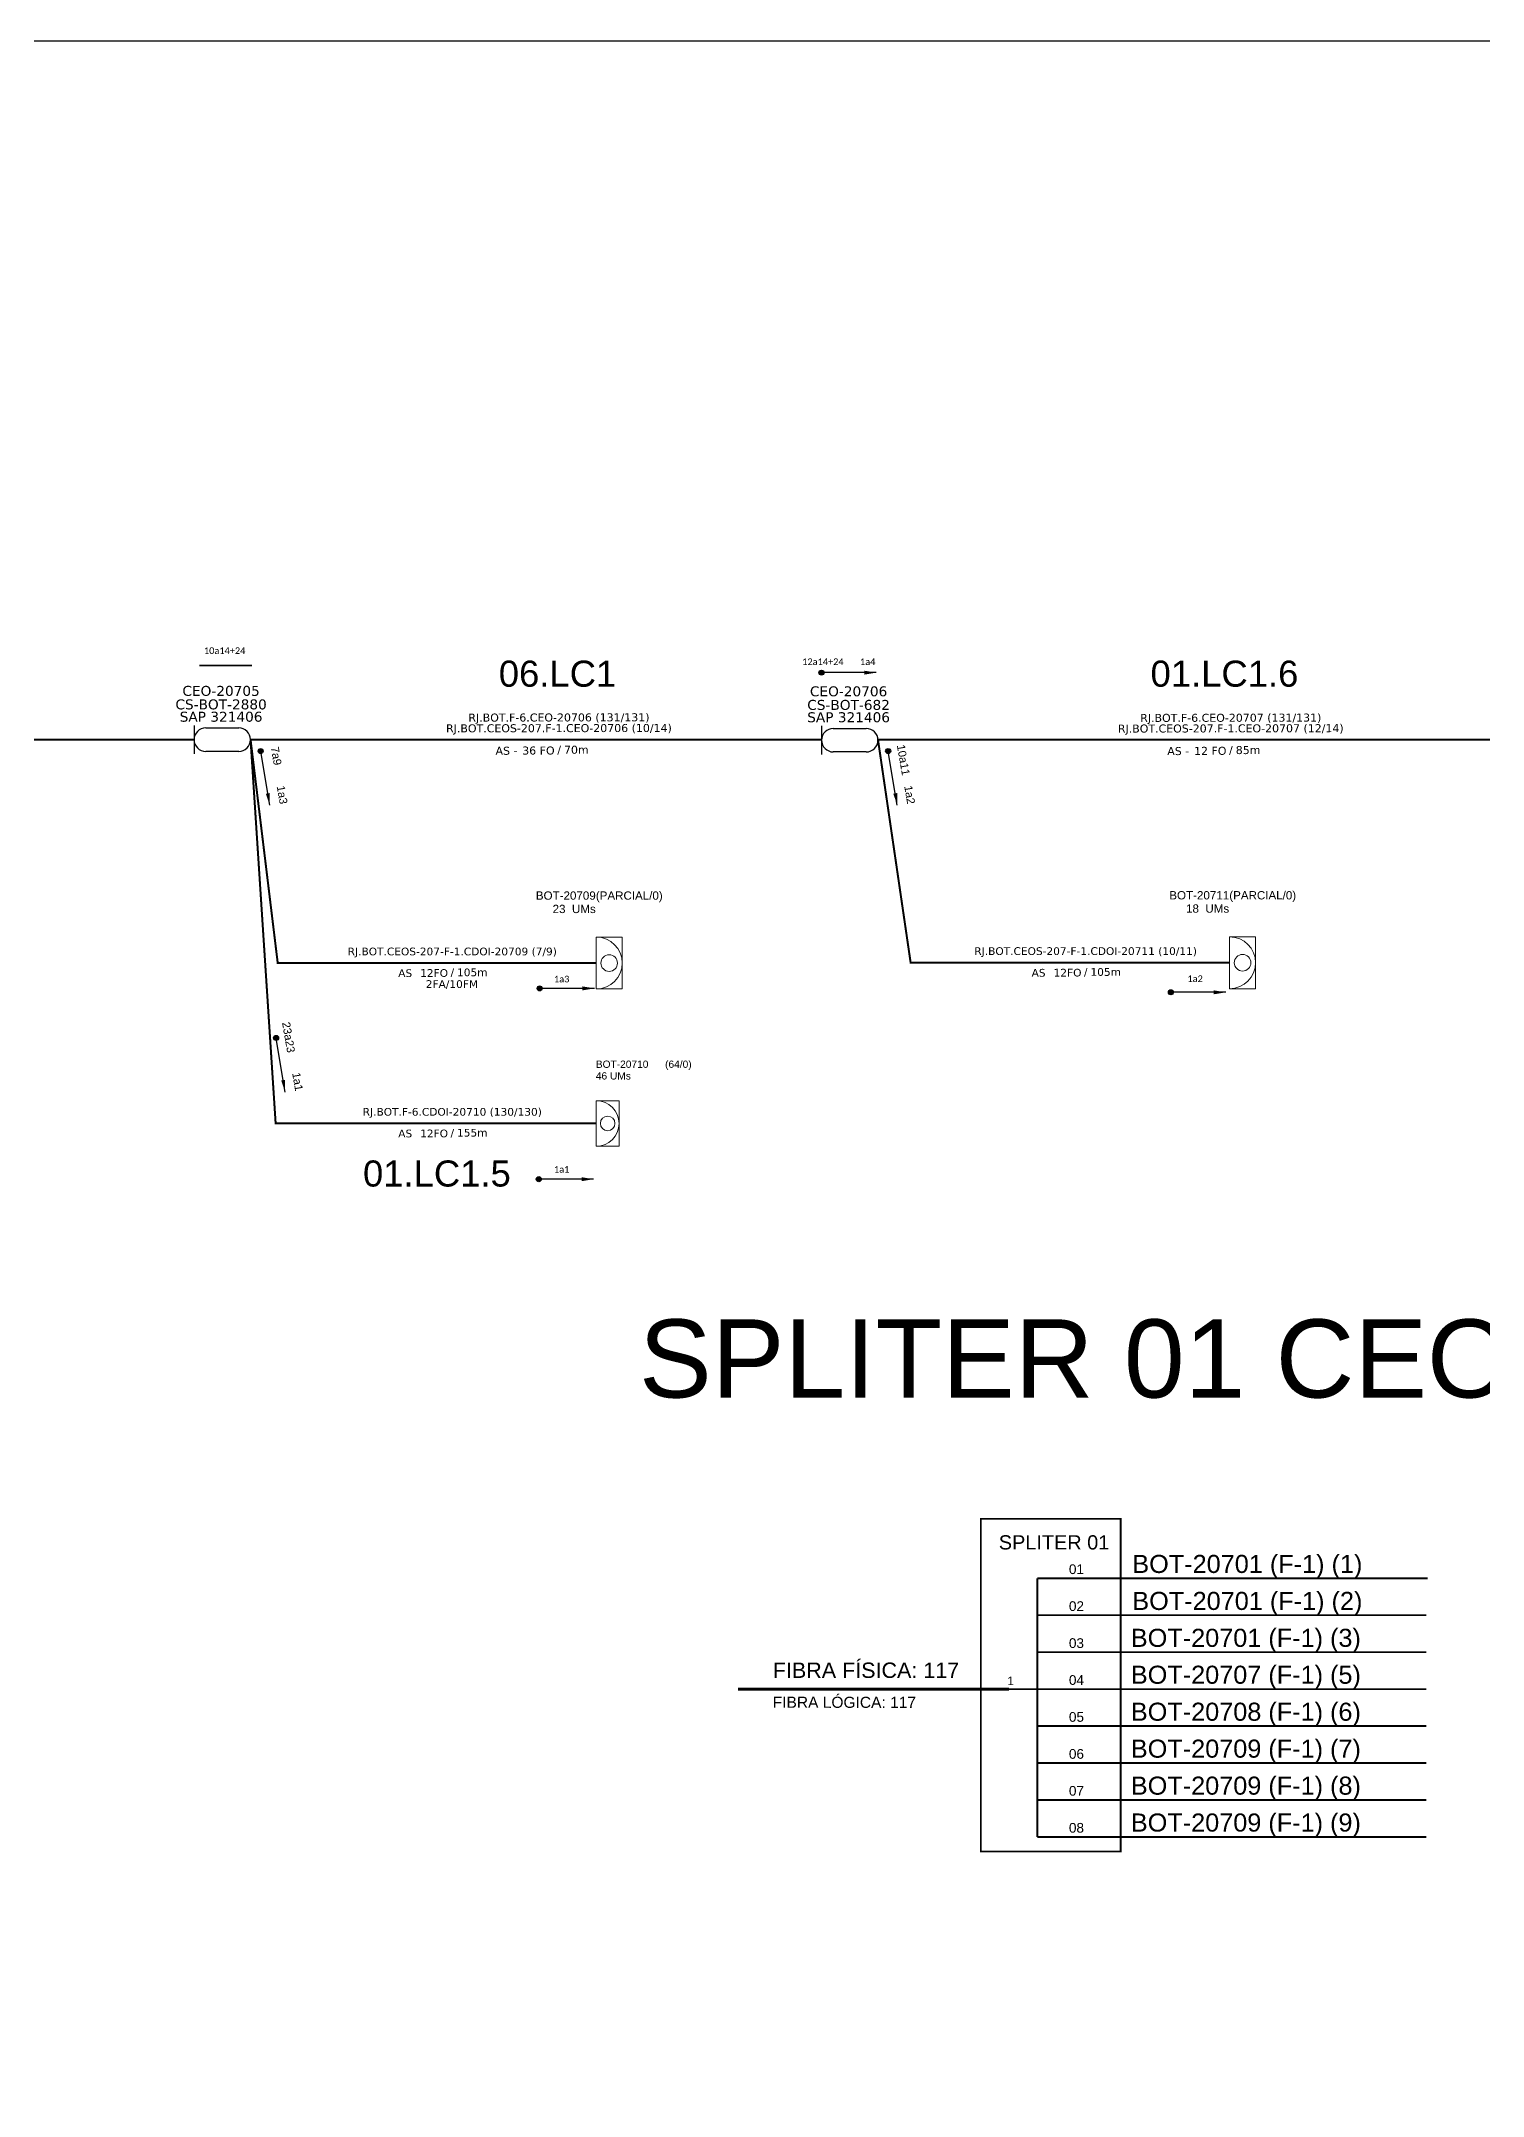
# Model space of a CAD drawing. Header units: inches. Extents: x 21510 to 26976, y 7127 to 12274.
# Drawn here: x 25461.8 to 25656, y 11997.3 to 12274 of the extents above; entities that cross this region are included whole.
import ezdxf
from ezdxf.enums import TextEntityAlignment as Align

# ---------------------------------------------------------------- set-up
doc = ezdxf.new("R2010")
doc.units = ezdxf.units.IN
doc.header["$LTSCALE"] = 0.5
for name, color, linetype, lineweight in [("20.0-LEGENDA DOS CDO'S", 1, 'Continuous', 0), ('20.1-CDO_INTERIOR', 1, 'Continuous', 0), ('40.1-ETIQUETAS', 1, 'Continuous', 20)]:
    doc.layers.add(name, color=color, linetype=linetype, lineweight=lineweight)
for name, color, linetype in [('20.5-CEO', 1, 'Continuous'), ('CAP a instalar', 1, 'Continuous'), ('Seta indicação do cabo', 7, 'Continuous'), ('texto', 255, 'Continuous')]:
    doc.layers.add(name, color=color, linetype=linetype)
doc.styles.add('ARIAL', font='arial.ttf')
doc.styles.add('siredit', font='verdana.ttf')
doc.styles.get("Standard").update_dxf_attribs({"font": 'arial.ttf'})
doc.linetypes.add('FENCELINE1', pattern='A,0.25,-0.1,[133,ltypeshp.shx,S=0.1,R=0,X=-0.1,Y=0],-0.1,1', length=1.45)
doc.dimstyles.new('CC', dxfattribs={"dimtxt": 1, "dimasz": 2, "dimexe": 0.18, "dimexo": 0.0625, "dimgap": 0.09, "dimtad": 0, "dimdec": 0, "dimrnd": 1, "dimzin": 0, "dimdsep": 46, "dimtxsty": 'siredit', "dimblk": 'NONE', "dimcen": 0, "dimse1": 1, "dimse2": 1, "dimsd1": 1, "dimsd2": 1, "dimclrt": 7, "dimadec": 0, "dimazin": 0, "dimtfac": 1, "dimtdec": 0, "dimtofl": 0, "dimtmove": 0, "dimatfit": 3, "dimfxl": 0, "dimtolj": 1, "dimtzin": 0, "dimarcsym": 0})

# ---------------------------------------------------------------- blocks, each defined once
blk = doc.blocks.new('ETIQUETA_RS5F')
at = {"layer": '40.1-ETIQUETAS', "color": 0, "style": 'siredit'}
blk.add_text('/', height=1.5, dxfattribs=at).set_placement((1.55, -1.95), align=Align.MIDDLE_RIGHT)
for tag, p in [('ETIQUETA_R_PRIMARIA', (1.18, 4.1)), ('ETIQUETA_R_SECUNDARIA', (1.18, 2.1)), ('F_ATIVAS/F_MORTAS', (1.11, -4.24))]:
    blk.add_attdef(tag, text='', height=1.5, dxfattribs=at).set_placement(p, align=Align.MIDDLE_CENTER)
for tag, p in [('TIPO_CABO', (-6.62, -2.12)), ('CAP_CABO', (0.37, -2.09))]:
    blk.add_attdef(tag, text='', height=1.5, dxfattribs=at).set_placement(p, align=Align.MIDDLE_RIGHT)
blk.add_attdef('METROS', text='', height=1.5, dxfattribs=at).set_placement((2.11, -1.95), align=Align.MIDDLE_LEFT)
for tag, p in [('FUSÃO_1', (0.82, -8.39)), ('FUSÃO_2', (0.82, -10.6)), ('FUSÃO_3', (0.82, -12.93)), ('FUSÃO_4', (0.82, -15.14)), ('FUSÃO_5', (0.82, -17.16))]:
    blk.add_attdef(tag, text='', height=1.5, dxfattribs=at).set_placement(p, align=Align.CENTER)
blk = doc.blocks.new('_None')
blk = doc.blocks.new('CDOI_INT')
at = {"layer": '20.1-CDO_INTERIOR', "color": 0, "lineweight": 18}
blk.add_lwpolyline([(4.25, -4.25), (4.25, 4.25), (0, 4.25), (0, -4.25)], close=True, dxfattribs=at)
blk.add_circle((2.12, 0), 1.36, dxfattribs=at)
blk.add_arc((0, 0), 4.25, 270, 90, dxfattribs=at)
at = {"layer": "20.0-LEGENDA DOS CDO'S", "color": 0, "style": 'ARIAL'}
for tag, p in [('CDO_N', (-0.08, 10.38)), ('SPLITER_1', (21.18, 10.38)), ('SAP', (-0.08, 6.23)), ('SURVEY', (-0.08, 8.2)), ('SPLITER_2', (21.19, 8.68)), ('1:XX', (5.94, -2.22)), ('UMS', (5.94, -4.24))]:
    blk.add_attdef(tag, p, '', height=1.36, dxfattribs=at)
blk.add_attdef('FIBRAS_UTILIZADAS', text='', height=1.36, dxfattribs=at).set_placement((15.34, 10.38), align=Align.CENTER)
blk = doc.blocks.new('SETA 2')
at = {"layer": 'Seta indicação do cabo'}
h = blk.add_hatch(color=256, dxfattribs=at)
h.dxf.hatch_style = 1
h.paths.add_polyline_path([(348.974, 271.648, 1), (348.848, 271.648, 1)])
blk.add_circle((348.911, 271.648), 0.0626, dxfattribs=at)
blk.add_leader([(350.279, 271.648), (348.974, 271.648)], dimstyle='CC', override={"dimasz": 0.3}, dxfattribs=at)

msp = doc.modelspace()

# ---------------------------------------------------------------- linework, layer by layer
msp.add_lwpolyline([(25027.69, 11679.98), (25866.25, 11679.98), (25866.25, 12273.98), (25027.69, 12273.98), (25027.69, 11679.98)])
at = {"const_width": 0.252}
msp.add_lwpolyline([(25588.35, 12075.01), (25607.19, 12075.01), (25607.19, 12030.22), (25588.35, 12030.22)], close=True, dxfattribs=at)
for points in [[(25595.96, 12067), (25648.56, 12067)], [(25595.96, 12067), (25595.96, 12067), (25595.96, 12032.18)], [(25595.96, 12067), (25648.56, 12067)], [(25595.96, 12062.03), (25648.36, 12062.03)], [(25595.96, 12057.05), (25648.36, 12057.05)], [(25592.16, 12052.08), (25595.96, 12052.08)], [(25595.96, 12052.08), (25648.36, 12052.08)], [(25595.96, 12047.11), (25648.36, 12047.11)], [(25595.96, 12042.13), (25648.36, 12042.13)], [(25595.96, 12037.16), (25648.36, 12037.16)], [(25595.96, 12032.18), (25648.36, 12032.18)]]:
    msp.add_lwpolyline(points, dxfattribs=at)
at = {"color": 1, "const_width": 0.421}
msp.add_lwpolyline([(25592.16, 12052.08), (25555.66, 12052.08)], dxfattribs=at)
at = {"layer": '20.5-CEO', "color": 0}
for p, q in [((25483.95, 12181.5), (25488.39, 12181.5)), ((25568.48, 12181.43), (25572.92, 12181.43)), ((25488.39, 12178.33), (25483.95, 12178.33)), ((25572.92, 12178.26), (25568.48, 12178.26))]:
    msp.add_line(p, q, dxfattribs=at)
for points in [[(25482.37, 12181.83), (25482.37, 12178.01)], [(25566.89, 12181.76), (25566.89, 12177.94)]]:
    msp.add_lwpolyline(points, dxfattribs=at)
for centre, start, end in [((25483.95, 12179.92), 90, 270), ((25488.39, 12179.92), 270, 90), ((25568.48, 12179.85), 90, 270), ((25572.92, 12179.85), 270, 90)]:
    msp.add_arc(centre, 1.58, start, end, dxfattribs=at)
at = {"layer": 'CAP a instalar', "color": 0, "ltscale": 30, "const_width": 0.27}
for points in [[(25394.14, 12179.92), (25435.76, 12179.92), (25482.37, 12179.92)], [(25489.98, 12179.92), (25528.5, 12179.91), (25558.45, 12179.91)], [(25536.55, 12128.24), (25493.36, 12128.24), (25489.98, 12179.92)], [(25558.45, 12179.91), (25566.9, 12179.91)], [(25574.5, 12179.92), (25618.07, 12179.92)], [(25618.07, 12179.92), (25661.85, 12179.92)]]:
    msp.add_lwpolyline(points, dxfattribs=at)
at = {"layer": 'CAP a instalar', "color": 8, "ltscale": 30, "const_width": 0.27}
for points in [[(25536.55, 12149.84), (25493.64, 12149.84), (25489.98, 12179.92)], [(25621.87, 12149.88), (25578.9, 12149.88), (25574.51, 12179.85)]]:
    msp.add_lwpolyline(points, dxfattribs=at)

# ---------------------------------------------------------------- block references
at = {"xscale": 5.403247779897036, "yscale": 5.403247779897036, "zscale": 5.403247779897036}
for p in [(23681.62, 10721.16), (23643.67, 10678.65), (23728.7, 10678.12), (23643.55, 10652.96)]:
    msp.add_blockref('SETA 2', p, dxfattribs=at)
at = {"xscale": 5.403247779897036, "yscale": 5.403247779897036, "zscale": 5.403247779897036, "rotation": 279.5330343062151}
for p in [(23731.6, 13794.51), (23816.13, 13794.51), (23733.67, 13755.89)]:
    msp.add_blockref('SETA 2', p, dxfattribs=at)
at = {"layer": "20.0-LEGENDA DOS CDO'S", "color": 0}
ref = msp.add_blockref('ETIQUETA_RS5F', (25621.17, 12179.92), dxfattribs=dict(at, xscale=0.7184021230562313, yscale=0.7184021230562313, zscale=0.7184021230562313, rotation=0.1179917413874841))
ref.add_attrib('ETIQUETA_R_PRIMARIA', 'RJ.BOT.F-6.CEO-20707 (131/131)', dxfattribs={"layer": '40.1-ETIQUETAS', "color": 0, "height": 1.0776, "rotation": 0.118, "style": 'siredit'}).set_placement((25622.02, 12182.87), align=Align.MIDDLE_CENTER)
ref.add_attrib('ETIQUETA_R_SECUNDARIA', 'RJ.BOT.CEOS-207.F-1.CEO-20707 (12/14)', dxfattribs={"layer": '40.1-ETIQUETAS', "color": 0, "height": 1.0776, "rotation": 0.118, "style": 'siredit'}).set_placement((25622.02, 12181.44), align=Align.MIDDLE_CENTER)
ref.add_attrib('TIPO_CABO', 'AS -', dxfattribs={"layer": '40.1-ETIQUETAS', "color": 0, "height": 1.078, "rotation": 0.118, "style": 'siredit'}).set_placement((25616.42, 12178.39), align=Align.MIDDLE_RIGHT)
ref.add_attrib('CAP_CABO', '12 FO', dxfattribs={"layer": '40.1-ETIQUETAS', "color": 0, "height": 1.078, "rotation": 0.118, "style": 'siredit'}).set_placement((25621.44, 12178.42), align=Align.MIDDLE_RIGHT)
ref.add_attrib('METROS', '85m', dxfattribs={"layer": '40.1-ETIQUETAS', "color": 0, "height": 1.078, "rotation": 0.118, "style": 'siredit'}).set_placement((25622.69, 12178.52), align=Align.MIDDLE_LEFT)
at = {"layer": '20.1-CDO_INTERIOR', "color": 8, "ltscale": 11}
ref = msp.add_blockref('CDOI_INT', (25536.55, 12149.84), dxfattribs=dict(at, xscale=0.8216651555577174, yscale=0.8216651555577174, zscale=0.8216651555577174))
ref.add_attrib('CDO_N', 'BOT-20709', dxfattribs={"layer": "20.0-LEGENDA DOS CDO'S", "color": 8, "height": 1.118, "style": 'ARIAL'}).set_placement((25536.48, 12158.37), align=Align.RIGHT)
ref.add_attrib('FIBRAS_UTILIZADAS', '    (PARCIAL/0)', dxfattribs={"layer": "20.0-LEGENDA DOS CDO'S", "color": 8, "height": 1.1155, "style": 'ARIAL'}).set_placement((25540.13, 12158.37), align=Align.CENTER)
ref.add_attrib('SURVEY', '23  UMs', dxfattribs={"layer": "20.0-LEGENDA DOS CDO'S", "color": 8, "height": 1.118, "style": 'ARIAL'}).set_placement((25536.48, 12156.57), align=Align.RIGHT)
ref = msp.add_blockref('CDOI_INT', (25621.87, 12149.88), dxfattribs=dict(at, xscale=0.8216651555577174, yscale=0.8216651555577174, zscale=0.8216651555577174))
ref.add_attrib('CDO_N', 'BOT-20711', dxfattribs={"layer": "20.0-LEGENDA DOS CDO'S", "color": 8, "height": 1.118, "style": 'ARIAL'}).set_placement((25621.81, 12158.41), align=Align.RIGHT)
ref.add_attrib('FIBRAS_UTILIZADAS', '    (PARCIAL/0)', dxfattribs={"layer": "20.0-LEGENDA DOS CDO'S", "color": 8, "height": 1.1155, "style": 'ARIAL'}).set_placement((25625.46, 12158.41), align=Align.CENTER)
ref.add_attrib('SURVEY', '18  UMs', dxfattribs={"layer": "20.0-LEGENDA DOS CDO'S", "color": 8, "height": 1.118, "style": 'ARIAL'}).set_placement((25621.81, 12156.62), align=Align.RIGHT)
at = {"layer": '40.1-ETIQUETAS', "color": 0}
ref = msp.add_blockref('ETIQUETA_RS5F', (25530.68, 12179.96), dxfattribs=dict(at, xscale=0.7184021230562313, yscale=0.7184021230562313, zscale=0.7184021230562313, rotation=0.1179917413874841))
ref.add_attrib('ETIQUETA_R_PRIMARIA', 'RJ.BOT.F-6.CEO-20706 (131/131)', dxfattribs={"color": 0, "height": 1.0776, "rotation": 0.118, "style": 'siredit'}).set_placement((25531.52, 12182.91), align=Align.MIDDLE_CENTER)
ref.add_attrib('ETIQUETA_R_SECUNDARIA', 'RJ.BOT.CEOS-207.F-1.CEO-20706 (10/14)', dxfattribs={"color": 0, "height": 1.0776, "rotation": 0.118, "style": 'siredit'}).set_placement((25531.52, 12181.47), align=Align.MIDDLE_CENTER)
ref.add_attrib('TIPO_CABO', 'AS -', dxfattribs={"color": 0, "height": 1.078, "rotation": 0.118, "style": 'siredit'}).set_placement((25525.93, 12178.43), align=Align.MIDDLE_RIGHT)
ref.add_attrib('CAP_CABO', '36 FO', dxfattribs={"color": 0, "height": 1.078, "rotation": 0.118, "style": 'siredit'}).set_placement((25530.94, 12178.46), align=Align.MIDDLE_RIGHT)
ref.add_attrib('METROS', '70m', dxfattribs={"color": 0, "height": 1.078, "rotation": 0.118, "style": 'siredit'}).set_placement((25532.2, 12178.56), align=Align.MIDDLE_LEFT)
at = {"layer": 'CAP a instalar', "color": 8, "ltscale": 30}
ref = msp.add_blockref('ETIQUETA_RS5F', (25516.33, 12149.95), dxfattribs=dict(at, xscale=0.6923966450780944, yscale=0.6923966450780944, zscale=0.6923966450780944))
ref.add_attrib('ETIQUETA_R_SECUNDARIA', 'RJ.BOT.CEOS-207-F-1.CDOI-20709 (7/9)', dxfattribs={"layer": '40.1-ETIQUETAS', "color": 0, "height": 1.0386, "style": 'siredit'}).set_placement((25517.15, 12151.4), align=Align.MIDDLE_CENTER)
ref.add_attrib('TIPO_CABO', 'AS', dxfattribs={"layer": '40.1-ETIQUETAS', "color": 0, "height": 1.039, "style": 'siredit'}).set_placement((25511.75, 12148.48), align=Align.MIDDLE_RIGHT)
ref.add_attrib('CAP_CABO', '12FO', dxfattribs={"layer": '40.1-ETIQUETAS', "color": 0, "height": 1.039, "style": 'siredit'}).set_placement((25516.58, 12148.5), align=Align.MIDDLE_RIGHT)
ref.add_attrib('METROS', '105m', dxfattribs={"layer": '40.1-ETIQUETAS', "color": 0, "height": 1.039, "style": 'siredit'}).set_placement((25517.79, 12148.59), align=Align.MIDDLE_LEFT)
ref.add_attrib('F_ATIVAS/F_MORTAS', '2FA/10FM', dxfattribs={"layer": '40.1-ETIQUETAS', "color": 0, "height": 1.039, "style": 'siredit'}).set_placement((25517.1, 12147.01), align=Align.MIDDLE_CENTER)
ref = msp.add_blockref('ETIQUETA_RS5F', (25601.65, 12150), dxfattribs=dict(at, xscale=0.6923966450780944, yscale=0.6923966450780944, zscale=0.6923966450780944))
ref.add_attrib('ETIQUETA_R_SECUNDARIA', 'RJ.BOT.CEOS-207-F-1.CDOI-20711 (10/11)', dxfattribs={"layer": '40.1-ETIQUETAS', "color": 0, "height": 1.0386, "style": 'siredit'}).set_placement((25602.47, 12151.45), align=Align.MIDDLE_CENTER)
ref.add_attrib('TIPO_CABO', 'AS', dxfattribs={"layer": '40.1-ETIQUETAS', "color": 0, "height": 1.039, "style": 'siredit'}).set_placement((25597.07, 12148.53), align=Align.MIDDLE_RIGHT)
ref.add_attrib('CAP_CABO', '12FO', dxfattribs={"layer": '40.1-ETIQUETAS', "color": 0, "height": 1.039, "style": 'siredit'}).set_placement((25601.91, 12148.55), align=Align.MIDDLE_RIGHT)
ref.add_attrib('METROS', '105m', dxfattribs={"layer": '40.1-ETIQUETAS', "color": 0, "height": 1.039, "style": 'siredit'}).set_placement((25603.12, 12148.64), align=Align.MIDDLE_LEFT)
at = {"layer": 'CAP a instalar', "color": 0, "linetype": 'FENCELINE1', "ltscale": 7}
ref = msp.add_blockref('CDOI_INT', (25536.55, 12128.24), dxfattribs=dict(at, xscale=0.7214936112376422, yscale=0.7214936112376422, zscale=0.7214936112376422))
ref.add_attrib('CDO_N', 'BOT-20710', (25536.49, 12135.73), dxfattribs={"layer": "20.0-LEGENDA DOS CDO'S", "color": 0, "height": 0.981, "style": 'ARIAL'})
ref.add_attrib('FIBRAS_UTILIZADAS', '(64/0)', dxfattribs={"layer": "20.0-LEGENDA DOS CDO'S", "color": 0, "height": 0.981, "style": 'ARIAL'}).set_placement((25547.61, 12135.73), align=Align.CENTER)
ref.add_attrib('SURVEY', '46 UMs', (25536.49, 12134.16), dxfattribs={"layer": "20.0-LEGENDA DOS CDO'S", "color": 0, "height": 0.981, "style": 'ARIAL'})
at = {"layer": 'CAP a instalar', "color": 0, "ltscale": 30}
ref = msp.add_blockref('ETIQUETA_RS5F', (25516.33, 12128.35), dxfattribs=dict(at, xscale=0.6923966450780944, yscale=0.6923966450780944, zscale=0.6923966450780944))
ref.add_attrib('ETIQUETA_R_SECUNDARIA', 'RJ.BOT.F-6.CDOI-20710 (130/130)', dxfattribs={"layer": '40.1-ETIQUETAS', "color": 0, "height": 1.0386, "style": 'siredit'}).set_placement((25517.15, 12129.81), align=Align.MIDDLE_CENTER)
ref.add_attrib('TIPO_CABO', 'AS', dxfattribs={"layer": '40.1-ETIQUETAS', "color": 0, "height": 1.039, "style": 'siredit'}).set_placement((25511.75, 12126.89), align=Align.MIDDLE_RIGHT)
ref.add_attrib('CAP_CABO', '12FO', dxfattribs={"layer": '40.1-ETIQUETAS', "color": 0, "height": 1.039, "style": 'siredit'}).set_placement((25516.58, 12126.9), align=Align.MIDDLE_RIGHT)
ref.add_attrib('METROS', '155m', dxfattribs={"layer": '40.1-ETIQUETAS', "color": 0, "height": 1.039, "style": 'siredit'}).set_placement((25517.79, 12127), align=Align.MIDDLE_LEFT)

# ---------------------------------------------------------------- texts
at = {"color": 1}
for s, p in [('BOT-20701 (F-1) (1)', (25608.76, 12067.72)), ('BOT-20701 (F-1) (2) ', (25608.76, 12062.74)), ('BOT-20701 (F-1) (3)', (25608.56, 12057.77))]:
    msp.add_text(s, height=2.4345, dxfattribs=at).set_placement(p)
for s, p in [('BOT-20707 (F-1) (5)', (25608.56, 12052.8)), ('BOT-20708 (F-1) (6)', (25608.56, 12047.82)), ('BOT-20709 (F-1) (7)', (25608.56, 12042.85)), ('BOT-20709 (F-1) (8)', (25608.56, 12037.87)), ('BOT-20709 (F-1) (9)', (25608.56, 12032.9))]:
    msp.add_text(s, height=2.4345).set_placement(p)
for s, insert, char_height, width, attachment_point in [('{\\fCalibri|b0|i0|c0|p34;\\C7;10a14+24}', (25486.49, 12191.9), 0.8904, 15.0534, 5), ('{\\fCalibri|b0|i0|c0|p34;\\C7;12a14+24}', (25567.08, 12190.41), 0.8904, 15.0534, 5), ('\\C7;\\fCalibri|b0|i0|c0|p34;1a4', (25573.11, 12190.41), 0.8904, 15.0534, 5), ('\\C7;\\fCalibri|b0|i0|c0|p34;1a3', (25531.89, 12147.68), 0.8904, 15.0534, 5), ('\\C7;\\fCalibri|b0|i0|c0|p34;1a2', (25617.22, 12147.73), 0.8904, 15.0534, 5), ('\\C7;\\fCalibri|b0|i0|c0|p34;1a1', (25531.89, 12122.06), 0.8904, 15.0534, 5), ('SPLITER 01 CEOS: 207', (25542.3, 12101.86), 10.5201, 389.3604, 1)]:
    msp.add_mtext(s, dxfattribs=dict(insert=insert, char_height=char_height, width=width, attachment_point=attachment_point))
at = {"char_height": 1.077, "width": 1.7446, "attachment_point": 1, "rotation": 279.7479}
for s, insert in [('7a9', (25493.76, 12179.06)), ('10a11', (25578.1, 12179.34)), ('1a3', (25494.56, 12173.82)), ('1a2', (25579.09, 12173.82)), ('23a23', (25495.28, 12142)), ('1a1', (25496.64, 12135.2))]:
    msp.add_mtext(s, dxfattribs=dict(at, insert=insert))
at = {"lineweight": 0, "attachment_point": 1}
for s, insert, char_height, width in [('SPLITER 01', (25590.77, 12072.8), 1.918, 29.0785), ('01', (25600.22, 12068.88), 1.306, 1.9458), ('02', (25600.22, 12063.91), 1.306, 1.9458), ('03', (25600.22, 12058.93), 1.306, 1.9458), ('FIBRA FÍSICA: 117', (25560.33, 12055.66), 2.0734, 31.4345), ('1', (25591.92, 12053.77), 1.15, 1.7172), ('04', (25600.22, 12053.96), 1.306, 1.9458), ('05', (25600.22, 12048.99), 1.306, 1.9458), ('06', (25600.22, 12044.01), 1.306, 1.9458), ('07', (25600.22, 12039.04), 1.306, 1.9458), ('08', (25600.22, 12034.06), 1.306, 1.9458)]:
    msp.add_mtext(s, dxfattribs=dict(at, insert=insert, char_height=char_height, width=width))
at = {"lineweight": 0, "insert": (25560.32, 12049.55), "char_height": 1.4972, "width": 22.6985, "attachment_point": 7, "rotation": 359.9266}
msp.add_mtext('\\pt2.13477;FIBRA LÓGICA: 117', dxfattribs=at)
at = {"layer": '20.5-CEO', "color": 7, "style": 'siredit'}
for s, p in [('CEO-20705', (25486.01, 12187.16)), ('CS-BOT-2880', (25486.01, 12185.34)), ('CS-BOT-682', (25570.54, 12185.27)), ('CEO-20706', (25570.54, 12187.1)), ('SAP 321406', (25486.01, 12183.68)), ('SAP 321406', (25570.54, 12183.61))]:
    msp.add_text(s, height=1.342, rotation=360, dxfattribs=at).set_placement(p, align=Align.TOP_CENTER)
at = {"layer": 'texto', "color": 3, "char_height": 3.5121, "width": 25.5996, "attachment_point": 5}
for s, insert in [('\\fArial|b0|i0;06.LC1', (25531.33, 12188.78, 1.35)), ('\\fArial|b0|i0;01.LC1.6', (25621.17, 12188.78, 1.35)), ('\\fArial|b0|i0;01.LC1.5', (25515.08, 12121.48, 1.35))]:
    msp.add_mtext(s, dxfattribs=dict(at, insert=insert))

# ---------------------------------------------------------------- leaders
at = {"layer": 'Seta indicação do cabo'}
for points in [[(25490.13, 12189.89), (25483.08, 12189.89)], [(25483.08, 12189.89), (25490.13, 12189.89)]]:
    msp.add_leader(points, dimstyle='CC', override={"dimasz": 0.3}, dxfattribs=at)

doc.saveas('drawing.dxf')
